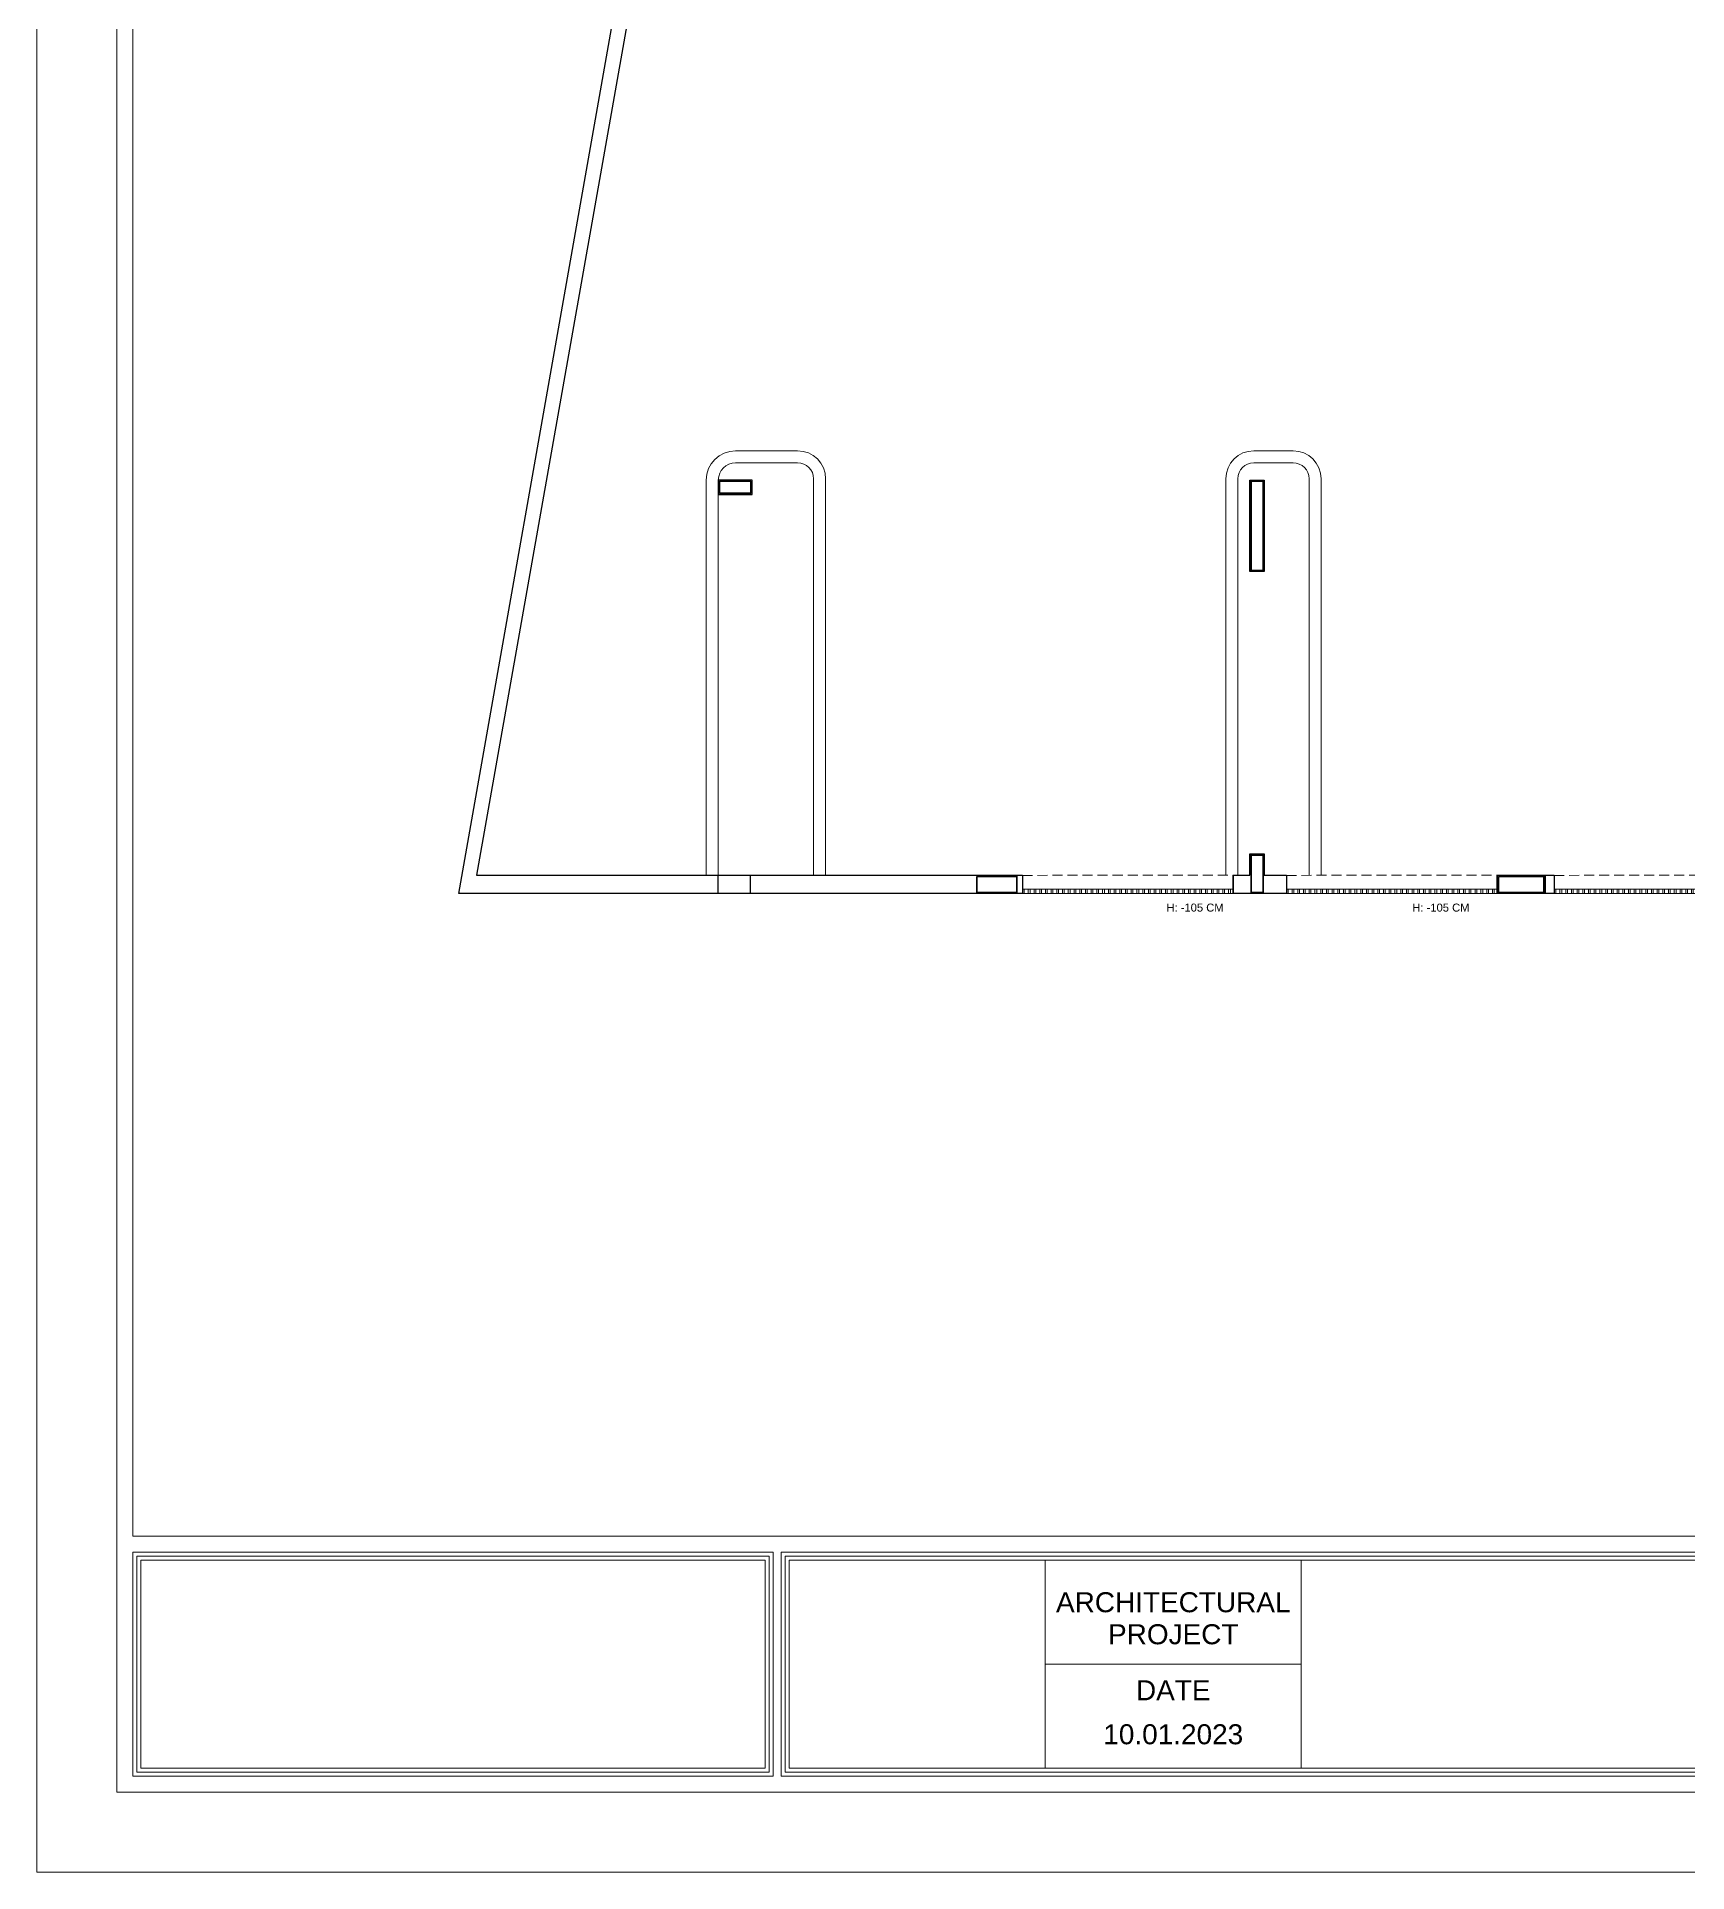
# Model space of a CAD drawing. Header units: centimetres. Extents: x 118932 to 154602, y -32682 to -23521.
# Drawn here: x 118932 to 120994, y -32521 to -30227 of the extents above; entities that cross this region are included whole.
import ezdxf
from ezdxf.enums import TextEntityAlignment as Align

# ---------------------------------------------------------------- set-up
doc = ezdxf.new("R2010")
doc.units = ezdxf.units.CM
doc.header["$LTSCALE"] = 50
doc.header["$MEASUREMENT"] = 0
doc.linetypes.add('_hidden_', pattern=[0.375, 0.25, -0.125])
for name, color, linetype, lineweight, true_color in [('GEN_00_BL_Pafta', 7, 'Continuous', 0, 0x0e0e10), ('GEN_00_BL_Yazı', 7, 'Continuous', 0, 0x4f5250), ('GEN_01_TA_Kolon', 7, 'Continuous', 35, 0xd05d28), ('GEN_02_TF_Pencere', 7, 'Continuous', 9, 0x6093ac), ('GEN_05_ML_Alüminyum', 7, 'Continuous', 9, 0x6b6b7f), ('GEN_06_GR_İnce', 7, 'Continuous', 13, 0xb0b0a9), ('GEN_06_GR_Orta', 7, 'Continuous', 20, 0x7a7b7a), ('KALACAK DUVARLAR', 7, 'Continuous', 30, 0x005387)]:
    doc.layers.add(name, color=color, linetype=linetype, lineweight=lineweight, true_color=true_color)
doc.layers.add('GEN_00_BL_Pafta_Gizli', color=7, linetype='Continuous', lineweight=0, true_color=0x4f5250, plot=False)
doc.styles.add('ARIAL', font='arial.ttf')
doc.styles.add('style3', font='arial.ttf', dxfattribs={"height": 12})
doc.styles.add('TLEROY', font='arial.ttf', dxfattribs={"height": 10})

# ---------------------------------------------------------------- blocks, each defined once
blk = doc.blocks.new('*U818')
at = {"layer": 'GEN_00_BL_Pafta', "transparency": 33554687}
for points in [[(100, 8900), (100, 100), (11790, 100), (11790, 8900)], [(120, 8880), (120, 420), (11770, 420), (11770, 8880)], [(120, 120), (920, 120), (920, 400), (120, 400)], [(125, 125), (915, 125), (915, 395), (125, 395)], [(130, 130), (910, 130), (910, 390), (130, 390)], [(11460, 120), (930, 120), (930, 400), (11460, 400)], [(11455, 125), (935, 125), (935, 395), (11455, 395)], [(11450, 130), (940, 130), (940, 390), (11450, 390)]]:
    blk.add_lwpolyline(points, close=True, dxfattribs=at)
for points in [[(1260, 130), (1260, 390)], [(1580, 130), (1580, 390)], [(1580, 260), (1260, 260)]]:
    blk.add_lwpolyline(points, dxfattribs=at)
at = {"layer": 'GEN_00_BL_Pafta_Gizli'}
blk.add_lwpolyline([(0, 9000), (0, 0), (11890, 0), (11890, 9000)], close=True, dxfattribs=at)
at = {"layer": 'GEN_00_BL_Pafta', "transparency": 33554687, "style": 'TLEROY'}
for s, p in [('ARCHITECTURAL', (1420, 325)), ('PROJECT', (1420, 285)), ('DATE', (1420, 215)), ('10.01.2023', (1420, 160))]:
    blk.add_text(s, height=25, dxfattribs=at).set_placement(p, align=Align.CENTER)
for tag, p in [('SCALE', (11755, 324.6)), ('PAPERSIZE', (11755, 294.6))]:
    blk.add_attdef(tag, text='', height=20, dxfattribs=at).set_placement(p, align=Align.BOTTOM_RIGHT)
at = {"layer": 'GEN_00_BL_Pafta', "transparency": 33554687}
for tag, height, style, p in [('PAFTAADI', 100, 'style3', (5815, 260)), ('PNO', 90, 'TLEROY', (11620, 205))]:
    blk.add_attdef(tag, text='', height=height, dxfattribs=dict(at, style=style)).set_placement(p, align=Align.MIDDLE_CENTER)
at = {"layer": 'GEN_00_BL_Pafta', "transparency": 33554687, "style": 'style3'}
blk.add_attdef('PAFTAKOD', text='', height=100, dxfattribs=at).set_placement((10750, 210), align=Align.CENTER)
blk = doc.blocks.new('LEVEL -1_A BLOK_KOLON')
at = {"layer": 'GEN_01_TA_Kolon'}
for points in [[(45652.2, 1658.5), (45652.2, 1643.5), (45691.3, 1643.5), (45691.3, 1658.5), (45652.2, 1658.5)], [(46316.3, 1144.7), (46331.3, 1144.7), (46331.3, 1191.3), (46316.3, 1191.3), (46316.3, 1144.7)]]:
    blk.add_lwpolyline(points, dxfattribs=at)
for points in [[(46331.3, 1547.1), (46316.3, 1547.1), (46316.3, 1658.5), (46331.3, 1658.5)], [(45973.8, 1164.7), (46023.8, 1164.7), (46023.8, 1144.7), (45973.8, 1144.7)], [(46625.3, 1164.7), (46682.3, 1164.7), (46682.3, 1144.7), (46625.3, 1144.7)]]:
    blk.add_lwpolyline(points, close=True, dxfattribs=at)
blk = doc.blocks.new('LEVEL -1_A BLOK_GÖRÜNÜŞ')
at = {"layer": 'GEN_06_GR_İnce'}
for p, q in [((45749.8, -8403.4), (45672.3, -8403.4)), ((45749.8, -8418.4), (45672.3, -8418.4)), ((46319.8, -8403.4), (46368.8, -8403.4)), ((46319.8, -8418.4), (46368.8, -8418.4)), ((45635.7, -8440), (45635.7, -8933.8)), ((45650.7, -8440), (45650.7, -8933.8)), ((45769.8, -8438.4), (45769.8, -8933.8)), ((45784.8, -8438.4), (45784.8, -8933.8)), ((46284.8, -8438.4), (46284.8, -8933.8)), ((46299.8, -8438.4), (46299.8, -8933.8)), ((46388.8, -8438.4), (46388.8, -8933.8)), ((46403.8, -8438.4), (46403.8, -8933.8))]:
    blk.add_line(p, q, dxfattribs=at)
for centre, radius, start, end in [((45672.3, -8440), 36.6, 90, 180), ((45672.3, -8440), 21.6, 90, 180), ((45749.8, -8438.4), 35, 0, 90), ((45749.8, -8438.4), 20, 0, 90), ((46319.8, -8438.4), 35, 90, 180), ((46319.8, -8438.4), 20, 90, 180), ((46368.8, -8438.4), 35, 0, 90), ((46368.8, -8438.4), 20, 0, 90)]:
    blk.add_arc(centre, radius, start, end, dxfattribs=at)
blk = doc.blocks.new('LEVEL -1_A BLOK_DUVAR')
at = {"layer": 'KALACAK DUVARLAR'}
for p, q in [((45650.7, 6193.2), (45650.7, 6216.2)), ((45690.7, 6193.2), (45690.7, 6216.2)), ((46293.8, 6216.2), (46293.8, 6193.2)), ((46623.8, 6216.2), (46623.8, 6193.2)), ((46683.8, 6216.2), (46683.8, 6193.2))]:
    blk.add_line(p, q, dxfattribs=at)
for points in [[(45665.8, 8012), (45348.7, 6216.2), (46030.9, 6216.2), (46030.9, 6193.2), (45326.4, 6193.2), (45650.7, 8030)], [(46623.3, 6216.2), (46695.1, 6216.2), (46695.1, 6193.2), (46623.8, 6193.2), (46623.8, 6216.2)]]:
    blk.add_lwpolyline(points, dxfattribs=at)
for points in [[(45650.7, 6692), (45692.8, 6692), (45692.8, 6710), (45650.7, 6710)], [(46314.8, 6710), (46332.8, 6710), (46332.8, 6595.6), (46314.8, 6595.6)], [(46293.8, 6216.2), (46314.8, 6216.2), (46314.8, 6242.8), (46332.8, 6242.8), (46332.8, 6216.2), (46360.4, 6216.2), (46360.4, 6193.2), (46293.8, 6193.2)]]:
    blk.add_lwpolyline(points, close=True, dxfattribs=at)
blk = doc.blocks.new('PM200x80_menfezli')
at = {"layer": 'GEN_05_ML_Alüminyum'}
for points in [[(0, -8.1), (-262.9, -8.1), (-262.9, -2.4), (0, -2.4)], [(-257.4, -8.1), (-259.6, -8.1), (-259.6, -2.4), (-257.4, -2.4)], [(-250.3, -8.1), (-252.4, -8.1), (-252.4, -2.4), (-250.3, -2.4)], [(-243.1, -8.1), (-245.3, -8.1), (-245.3, -2.4), (-243.1, -2.4)], [(-236, -8.1), (-238.1, -8.1), (-238.1, -2.4), (-236, -2.4)], [(-228.6, -8.1), (-230.7, -8.1), (-230.7, -2.4), (-228.6, -2.4)], [(-221.4, -8.1), (-223.6, -8.1), (-223.6, -2.4), (-221.4, -2.4)], [(-214.3, -8.1), (-216.4, -8.1), (-216.4, -2.4), (-214.3, -2.4)], [(-207.2, -8.1), (-209.3, -8.1), (-209.3, -2.4), (-207.2, -2.4)], [(-200, -8.1), (-202.2, -8.1), (-202.2, -2.4), (-200, -2.4)], [(-192.9, -8.1), (-195, -8.1), (-195, -2.4), (-192.9, -2.4)], [(-185.7, -8.1), (-187.9, -8.1), (-187.9, -2.4), (-185.7, -2.4)], [(-178.6, -8.1), (-180.7, -8.1), (-180.7, -2.4), (-178.6, -2.4)], [(-171.4, -8.1), (-173.6, -8.1), (-173.6, -2.4), (-171.4, -2.4)], [(-164.3, -8.1), (-166.4, -8.1), (-166.4, -2.4), (-164.3, -2.4)], [(-157.2, -8.1), (-159.3, -8.1), (-159.3, -2.4), (-157.2, -2.4)], [(-150, -8.1), (-152.2, -8.1), (-152.2, -2.4), (-150, -2.4)], [(-142.9, -8.1), (-145, -8.1), (-145, -2.4), (-142.9, -2.4)], [(-135.7, -8.1), (-137.9, -8.1), (-137.9, -2.4), (-135.7, -2.4)], [(-128.6, -8.1), (-130.7, -8.1), (-130.7, -2.4), (-128.6, -2.4)], [(-121.4, -8.1), (-123.6, -8.1), (-123.6, -2.4), (-121.4, -2.4)], [(-114.3, -8.1), (-116.4, -8.1), (-116.4, -2.4), (-114.3, -2.4)], [(-107.1, -8.1), (-109.3, -8.1), (-109.3, -2.4), (-107.1, -2.4)], [(-100, -8.1), (-102.1, -8.1), (-102.1, -2.4), (-100, -2.4)], [(-92.9, -8.1), (-95, -8.1), (-95, -2.4), (-92.9, -2.4)], [(-85.7, -8.1), (-87.9, -8.1), (-87.9, -2.4), (-85.7, -2.4)], [(-78.6, -8.1), (-80.7, -8.1), (-80.7, -2.4), (-78.6, -2.4)], [(-71.4, -8.1), (-73.6, -8.1), (-73.6, -2.4), (-71.4, -2.4)], [(-64.3, -8.1), (-66.4, -8.1), (-66.4, -2.4), (-64.3, -2.4)], [(-57.1, -8.1), (-59.3, -8.1), (-59.3, -2.4), (-57.1, -2.4)], [(-50, -8.1), (-52.1, -8.1), (-52.1, -2.4), (-50, -2.4)], [(-42.9, -8.1), (-45, -8.1), (-45, -2.4), (-42.9, -2.4)], [(-35.7, -8.1), (-37.9, -8.1), (-37.9, -2.4), (-35.7, -2.4)], [(-28.6, -8.1), (-30.7, -8.1), (-30.7, -2.4), (-28.6, -2.4)], [(-21.4, -8.1), (-23.6, -8.1), (-23.6, -2.4), (-21.4, -2.4)], [(-14.3, -8.1), (-16.4, -8.1), (-16.4, -2.4), (-14.3, -2.4)], [(-7.1, -8.1), (-9.3, -8.1), (-9.3, -2.4), (-7.1, -2.4)], [(0, -8.1), (-2.1, -8.1), (-2.1, -2.4), (0, -2.4)]]:
    blk.add_lwpolyline(points, close=True, dxfattribs=at)
blk.add_lwpolyline([(0, -2.4), (-231, -2.4)], dxfattribs=at)
at = {"layer": 'GEN_06_GR_Orta', "linetype": '_hidden_'}
for points in [[(0, -2.4), (-231, -2.4)], [(0, -25.2), (-262.9, -25.4)]]:
    blk.add_lwpolyline(points, dxfattribs=at)
blk = doc.blocks.new('bodrum menfez pencere')
at = {"layer": 'GEN_02_TF_Pencere', "rotation": 180}
for p in [(-2384.8, -53.1), (-2055.3, -53.1), (-1720.6, -53.1), (-1064.8, -53.1), (-718.1, -53.1), (-58.3, -53.1)]:
    blk.add_blockref('PM200x80_menfezli', p, dxfattribs=at)
at = {"layer": 'GEN_00_BL_Yazı', "char_height": 10, "attachment_point": 1, "style": 'ARIAL'}
for s, insert in [('H: -105 CM', (-2205.1, -63.2)), ('H: -105 CM', (-1897.9, -63.2)), ('H: -105 CM', (-1522.6, -63.2)), ('H: -105 CM', (-879.1, -63.2)), ('H: -105 CM', (-549.7, -63.2)), ('270*60 cm\\PH: -105 CM', (135.9, -63.2))]:
    blk.add_mtext_dynamic_manual_height_columns(s, width=167.974, gutter_width=50, heights=[0], dxfattribs=dict(at, insert=insert))

msp = doc.modelspace()

# ---------------------------------------------------------------- block references
for name, p in [('*U818', (118932, -32521.4)), ('LEVEL -1_A BLOK_DUVAR', (74132.9, -37491.5)), ('LEVEL -1_A BLOK_GÖRÜNÜŞ', (74132.9, -22341.5)), ('LEVEL -1_A BLOK_KOLON', (74132.9, -32441.5))]:
    msp.add_blockref(name, p)
at = {"layer": 'GEN_06_GR_İnce'}
msp.add_blockref('bodrum menfez pencere', (122548.6, -31247.6), dxfattribs=at)

doc.saveas('drawing.dxf')
